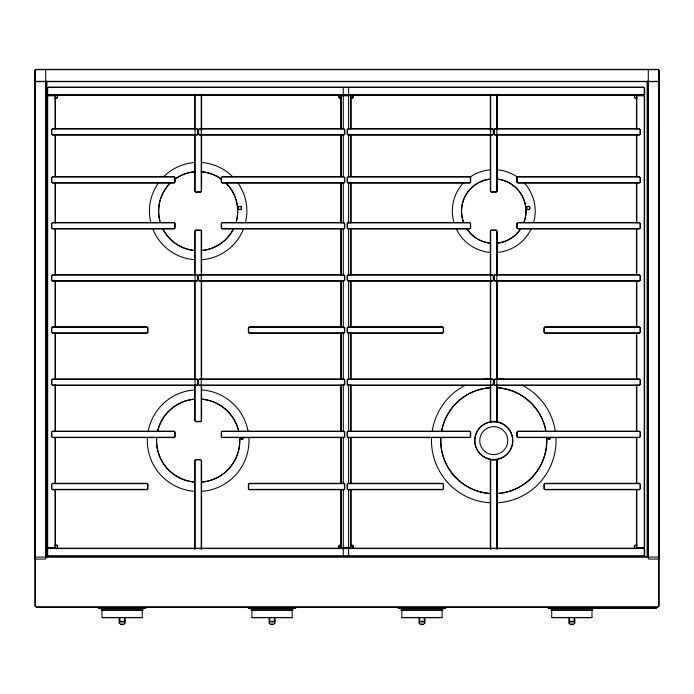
<?xml version="1.0" encoding="UTF-8"?>
<svg xmlns="http://www.w3.org/2000/svg" width="694" height="694" viewBox="0 0 694 694"><rect width="100%" height="100%" fill="white"/><g stroke="black" fill="none" stroke-linecap="round" stroke-linejoin="round"><path stroke-width="1.04" d="M125.093 623.386L125.093 620.323M147.614 488.923L147.614 484.126M147.614 332.452L147.614 327.646M147.952 488.923L147.952 484.126M147.952 332.452L147.952 327.646M198.024 384.606L198.024 379.809M198.024 280.289L198.024 275.492M198.024 134.246L198.024 129.448M274.998 623.386L274.998 620.323M344.441 488.923L344.441 484.126M344.441 332.452L344.441 327.646M344.788 488.923L344.788 484.126M344.788 384.606L344.788 379.809M344.788 332.452L344.788 327.646M344.788 280.289L344.788 275.492M344.788 134.246L344.788 129.448M424.902 623.386L424.902 620.323M443.223 488.923L443.223 484.126M443.223 332.452L443.223 327.646M443.561 488.923L443.561 484.126M443.561 332.452L443.561 327.646M493.634 384.606L493.634 379.809M493.634 280.289L493.634 275.492M493.634 134.246L493.634 129.448M574.806 623.386L574.806 620.323M640.05 488.923L640.05 484.126M640.05 332.452L640.05 327.646M640.397 488.923L640.397 484.126M640.397 384.606L640.397 379.809M640.397 332.452L640.397 327.646M640.397 280.289L640.397 275.492M640.397 134.246L640.397 129.448M35.533 69.365L658.467 69.365M35.533 69.669L658.467 69.669M35.533 81.354L658.467 81.354M35.533 81.658L658.467 81.658M48.155 87.114L643.754 87.114M48.155 87.461L643.754 87.461M48.155 94.861L643.754 94.861M48.155 95.208L643.754 95.208M48.155 95.46L54.626 95.46M341.682 95.46L350.236 95.46M637.292 95.46L643.754 95.46M48.155 95.807L54.626 95.807M341.682 95.807L350.236 95.807M637.292 95.807L643.754 95.807M54.982 98.045L56.813 98.045M339.487 98.045L341.327 98.045M350.591 98.045L352.422 98.045M635.097 98.045L636.936 98.045M54.982 98.348L56.813 98.348M339.487 98.348L341.327 98.348M350.591 98.348L352.422 98.348M635.097 98.348L636.936 98.348M52.328 128.633L197.217 128.633M199.091 128.633L343.972 128.633M347.937 128.633L492.827 128.633M494.701 128.633L639.582 128.633M52.328 128.98L197.217 128.98M199.091 128.98L343.972 128.98M347.937 128.98L492.827 128.98M494.701 128.98L639.582 128.98M52.328 134.714L197.217 134.714M199.091 134.714L343.972 134.714M347.937 134.714L492.827 134.714M494.701 134.714L639.582 134.714M52.328 135.061L197.217 135.061M199.091 135.061L343.972 135.061M347.937 135.061L492.827 135.061M494.701 135.061L639.582 135.061M52.328 176.623L174.263 176.623M222.037 176.623L343.972 176.623M347.937 176.623L469.873 176.623M517.646 176.623L639.582 176.623M52.328 176.961L174.263 176.961M222.037 176.961L343.972 176.961M347.937 176.961L469.873 176.961M517.646 176.961L639.582 176.961M52.328 182.696L174.263 182.696M222.037 182.696L343.972 182.696M347.937 182.696L469.873 182.696M517.646 182.696L639.582 182.696M52.328 183.043L174.263 183.043M222.037 183.043L343.972 183.043M347.937 183.043L469.873 183.043M517.646 183.043L639.582 183.043M195.543 191.882L200.757 191.882M491.152 191.882L496.366 191.882M195.543 192.221L200.757 192.221M491.152 192.221L496.366 192.221M52.328 222.522L174.263 222.522M222.037 222.522L343.972 222.522M347.937 222.522L469.873 222.522M517.646 222.522L639.582 222.522M52.328 222.861L174.263 222.861M222.037 222.861L343.972 222.861M347.937 222.861L469.873 222.861M517.646 222.861L639.582 222.861M52.328 228.595L174.263 228.595M222.037 228.595L343.972 228.595M347.937 228.595L469.873 228.595M517.646 228.595L639.582 228.595M52.328 228.942L174.263 228.942M222.037 228.942L343.972 228.942M347.937 228.942L469.873 228.942M517.646 228.942L639.582 228.942M195.543 230.026L200.757 230.026M491.152 230.026L496.366 230.026M195.543 230.373L200.757 230.373M491.152 230.373L496.366 230.373M52.328 274.677L197.217 274.677M199.091 274.677L343.972 274.677M347.937 274.677L492.827 274.677M494.701 274.677L639.582 274.677M52.328 275.024L197.217 275.024M199.091 275.024L343.972 275.024M347.937 275.024L492.827 275.024M494.701 275.024L639.582 275.024M52.328 280.758L197.217 280.758M199.091 280.758L343.972 280.758M347.937 280.758L492.827 280.758M494.701 280.758L639.582 280.758M52.328 281.105L197.217 281.105M199.091 281.105L343.972 281.105M347.937 281.105L492.827 281.105M494.701 281.105L639.582 281.105M52.328 326.839L147.145 326.839M249.163 326.839L343.972 326.839M347.937 326.839L442.746 326.839M544.773 326.839L639.582 326.839M52.328 327.178L147.145 327.178M249.163 327.178L343.972 327.178M347.937 327.178L442.746 327.178M544.773 327.178L639.582 327.178M52.328 332.92L147.145 332.92M249.163 332.92L343.972 332.92M347.937 332.92L442.746 332.92M544.773 332.92L639.582 332.92M52.328 333.259L147.145 333.259M249.163 333.259L343.972 333.259M347.937 333.259L442.746 333.259M544.773 333.259L639.582 333.259M52.328 378.993L197.217 378.993M199.091 378.993L343.972 378.993M347.937 378.993L492.827 378.993M494.701 378.993L639.582 378.993M52.328 379.34L197.217 379.34M199.091 379.34L343.972 379.34M347.937 379.34L492.827 379.34M494.701 379.34L639.582 379.34M52.328 385.075L197.217 385.075M199.091 385.075L343.972 385.075M347.937 385.075L492.827 385.075M494.701 385.075L639.582 385.075M52.328 385.422L197.217 385.422M199.091 385.422L343.972 385.422M347.937 385.422L492.827 385.422M494.701 385.422L639.582 385.422M195.543 421.379L200.757 421.379M491.152 421.379L496.366 421.379M195.543 421.726L200.757 421.726M491.152 421.726L496.366 421.726M52.328 431.156L174.263 431.156M222.037 431.156L343.972 431.156M347.937 431.156L469.873 431.156M517.646 431.156L639.582 431.156M52.328 431.495L174.263 431.495M222.037 431.495L343.972 431.495M347.937 431.495L469.873 431.495M517.646 431.495L639.582 431.495M52.328 437.237L174.263 437.237M222.037 437.237L343.972 437.237M347.937 437.237L469.873 437.237M517.646 437.237L639.582 437.237M52.328 437.576L174.263 437.576M222.037 437.576L343.972 437.576M347.937 437.576L469.873 437.576M517.646 437.576L639.582 437.576M195.543 459.523L200.757 459.523M491.152 459.523L496.366 459.523M195.543 459.87L200.757 459.87M491.152 459.87L496.366 459.87M52.328 483.31L147.145 483.31M249.163 483.31L343.972 483.31M347.937 483.31L442.746 483.31M544.773 483.31L639.582 483.31M52.328 483.657L147.145 483.657M249.163 483.657L343.972 483.657M347.937 483.657L442.746 483.657M544.773 483.657L639.582 483.657M52.328 489.391L147.145 489.391M249.163 489.391L343.972 489.391M347.937 489.391L442.746 489.391M544.773 489.391L639.582 489.391M52.328 489.738L147.145 489.738M249.163 489.738L343.972 489.738M347.937 489.738L442.746 489.738M544.773 489.738L639.582 489.738M54.982 545.05L56.813 545.05M339.487 545.05L341.327 545.05M350.591 545.05L352.422 545.05M635.097 545.05L636.936 545.05M54.982 545.363L56.813 545.363M339.487 545.363L341.327 545.363M350.591 545.363L352.422 545.363M635.097 545.363L636.936 545.363M48.155 547.601L54.626 547.601M341.682 547.601L350.236 547.601M637.292 547.601L643.754 547.601M48.155 547.948L54.626 547.948M341.682 547.948L350.236 547.948M637.292 547.948L643.754 547.948M48.155 548.199L643.754 548.199M48.155 548.538L643.754 548.538M48.155 555.946L643.754 555.946M48.155 556.293L643.754 556.293M45.804 556.597L648.196 556.597M36.053 557.1L657.947 557.1M35.637 559.078L45.24 559.078M648.76 559.078L658.363 559.078M36.053 606.851L657.947 606.851M36.053 607.354L657.947 607.354M553.161 607.571L656.533 607.571M97.637 607.64L98.505 607.64M120.713 607.64L122.118 607.64M122.248 607.64L123.818 607.64M145.671 607.64L146.772 607.64M247.541 607.64L248.409 607.64M270.617 607.64L272.022 607.64M272.152 607.64L273.722 607.64M295.575 607.64L296.676 607.64M397.445 607.64L398.313 607.64M420.521 607.64L421.926 607.64M422.056 607.64L423.626 607.64M445.479 607.64L446.58 607.64M547.349 607.64L548.217 607.64M553.161 607.666L656.533 607.666M552.892 607.797L656.793 607.797M553.161 608.022L656.533 607.927M98.635 608.109L145.653 608.109M248.539 608.109L295.557 608.109M398.443 608.109L445.461 608.109M548.347 608.109L595.365 608.109M98.826 608.3L145.462 608.3M248.73 608.3L295.366 608.3M398.634 608.3L445.27 608.3M548.538 608.3L595.174 608.3M596.302 608.369L599.226 608.369M599.633 608.369L604.222 608.369M604.752 608.369L607.172 608.369M607.675 608.369L611.518 608.369M612.273 608.369L615.89 608.369M101.142 609.983L143.146 609.983M251.046 609.983L293.05 609.983M400.95 609.983L442.954 609.983M550.854 609.983L592.858 609.983M101.333 610.173L142.955 610.173M251.237 610.173L292.859 610.173M401.141 610.173L442.763 610.173M551.045 610.173L592.667 610.173M102.079 617.495L142.209 617.495M251.983 617.495L292.113 617.495M401.887 617.495L442.017 617.495M551.791 617.495L591.921 617.495M102.27 617.686L142.018 617.686M252.174 617.686L291.922 617.686M402.078 617.686L441.826 617.686M551.982 617.686L591.73 617.686M120.687 621.304L123.601 621.304M270.591 621.304L273.505 621.304M420.495 621.304L423.409 621.304M570.399 621.304L573.313 621.304M120.687 621.911L123.601 621.911M270.591 621.911L273.505 621.911M420.495 621.911L423.409 621.911M570.399 621.911L573.313 621.911M120.374 624.062L123.914 624.062M270.278 624.062L273.818 624.062M420.182 624.062L423.722 624.062M570.086 624.062L573.626 624.062M120.374 624.565L123.914 624.565M270.278 624.565L273.818 624.565M420.182 624.565L423.722 624.565M570.086 624.565L573.626 624.565M659.187 70.094L659.118 606.174M658.884 70.094L658.832 558.609M658.623 557.776L658.623 606.174M648.291 70.198L648.291 558.609M647.953 81.025L647.953 557.525M647.632 82.187L647.632 557.004M647.094 82.187L647.094 557.004M644.57 96.275L644.57 547.132M644.223 87.93L644.223 94.393M644.223 96.275L644.223 547.132M644.223 549.015L644.223 555.478M640.397 177.43L640.397 182.227M640.397 223.329L640.397 228.126M640.397 431.963L640.397 436.769M640.05 129.448L640.05 134.246M640.05 177.43L640.05 182.227M640.05 223.329L640.05 228.126M640.05 275.492L640.05 280.289M640.05 379.809L640.05 384.606M640.05 431.963L640.05 436.769M636.823 96.275L636.823 128.789M636.823 135.287L636.823 176.476M636.823 182.973L636.823 223.078M636.823 228.499L636.823 275.102M636.823 280.515L636.823 327.126M636.823 332.539L636.823 379.141M636.823 384.563L636.823 431.165M636.823 437.671L636.823 483.189M636.823 489.695L636.823 547.132M636.476 96.275L636.476 128.789M636.476 135.287L636.476 176.476M636.476 182.973L636.476 221.993M636.476 228.499L636.476 275.102M636.476 280.515L636.476 327.126M636.476 332.539L636.476 379.141M636.476 384.563L636.476 431.165M636.476 437.671L636.476 483.189M636.476 489.695L636.476 547.132M634.68 94.878L634.68 97.628M634.68 545.779L634.68 548.529M634.377 94.878L634.377 97.628M634.377 545.779L634.377 548.529M591.991 609.931L591.991 617.235M574.762 618.38L574.762 620.471M574.302 620.323L574.302 623.386M574.146 618.38L574.146 620.471M569.566 618.38L569.566 620.471M569.41 620.323L569.41 623.386M568.95 618.38L568.906 623.386M551.721 609.931L551.721 617.235M544.304 327.646L544.304 332.452M544.304 484.126L544.304 488.923M543.957 327.646L543.957 332.452M543.957 484.126L543.957 488.923M517.177 177.43L517.177 182.227M517.177 223.329L517.177 228.126M517.177 431.963L517.177 436.769M516.839 177.43L516.839 182.227M516.839 223.329L516.839 228.126M516.839 431.963L516.839 436.769M497.182 94.263L497.182 129.882M497.182 134.202L497.182 191.414M497.182 230.842L497.182 275.119M497.182 280.515L497.182 378.794M497.182 385.274L497.182 420.911M497.182 460.339L497.182 549.136M496.835 94.263L496.835 191.414M496.835 230.842L496.835 420.911M496.835 460.339L496.835 549.136M494.232 129.448L494.232 134.246M494.232 275.492L494.232 280.289M494.232 379.809L494.232 384.606M493.885 129.448L493.885 134.246M493.885 275.492L493.885 280.289M493.885 379.809L493.885 384.606M493.295 129.448L493.295 134.246M493.295 275.492L493.295 280.289M493.295 379.809L493.295 384.606M490.684 94.263L490.684 191.414M490.684 230.842L490.684 420.911M490.684 460.339L490.684 549.136M490.337 94.263L490.337 129.882M490.337 134.202L490.337 191.414M490.337 230.842L490.337 275.119M490.337 280.515L490.337 378.794M490.337 385.274L490.337 420.911M490.337 460.339L490.337 549.136M470.688 177.43L470.688 182.227M470.688 223.329L470.688 228.126M470.688 431.963L470.688 436.769M470.341 177.43L470.341 182.227M470.341 223.329L470.341 228.126M470.341 431.963L470.341 436.769M442.087 609.931L442.087 617.235M424.858 618.38L424.858 620.471M424.398 620.323L424.398 623.386M424.242 618.38L424.242 620.471M419.662 618.38L419.662 620.471M419.506 620.323L419.506 623.386M419.046 618.38L419.002 623.386M401.817 609.931L401.817 617.235M352.838 94.878L352.838 97.628M352.838 545.779L352.838 548.529M351.051 96.275L351.051 128.789M351.051 135.287L351.051 176.476M351.051 182.973L351.051 221.993M351.051 228.499L351.051 275.102M351.051 280.515L351.051 327.126M351.051 332.539L351.051 379.141M351.051 385.647L351.051 431.165M351.051 437.671L351.051 483.189M351.051 489.695L351.051 547.132M350.704 96.275L350.704 128.789M350.704 135.287L350.704 176.476M350.704 182.973L350.704 223.078M350.704 228.499L350.704 275.102M350.704 280.515L350.704 327.126M350.704 332.539L350.704 379.141M350.704 384.563L350.704 431.165M350.704 437.671L350.704 483.189M350.704 489.695L350.704 547.132M348.614 87.93L348.614 94.393M348.614 96.275L348.614 128.789M348.614 135.287L348.614 176.476M348.614 182.973L348.614 223.078M348.614 228.499L348.614 275.102M348.614 280.515L348.614 327.126M348.614 332.539L348.614 379.141M348.614 384.563L348.614 431.165M348.614 437.671L348.614 483.189M348.614 489.695L348.614 547.132M348.614 549.015L348.614 555.478M347.468 129.448L347.468 134.246M347.468 177.43L347.468 182.227M347.468 223.329L347.468 228.126M347.468 275.492L347.468 280.289M347.468 327.646L347.468 332.452M347.468 379.809L347.468 384.606M347.468 431.963L347.468 436.769M347.468 484.126L347.468 488.923M347.121 129.448L347.121 134.246M347.121 177.43L347.121 182.227M347.121 223.329L347.121 228.126M347.121 275.492L347.121 280.289M347.121 327.646L347.121 332.452M347.121 379.809L347.121 384.606M347.121 431.963L347.121 436.769M347.121 484.126L347.121 488.923M344.788 177.43L344.788 182.227M344.788 223.329L344.788 228.126M344.788 431.963L344.788 436.769M344.441 129.448L344.441 134.246M344.441 177.43L344.441 182.227M344.441 223.329L344.441 228.126M344.441 275.492L344.441 280.289M344.441 379.809L344.441 384.606M344.441 431.963L344.441 436.769M343.296 87.93L343.296 94.393M343.296 96.275L343.296 128.789M343.296 135.287L343.296 176.476M343.296 182.973L343.296 223.078M343.296 228.499L343.296 275.102M343.296 280.515L343.296 327.126M343.296 332.539L343.296 379.141M343.296 384.563L343.296 431.165M343.296 437.671L343.296 483.189M343.296 489.695L343.296 547.132M343.296 549.015L343.296 555.478M341.214 96.275L341.214 128.789M341.214 135.287L341.214 176.476M341.214 182.973L341.214 223.078M341.214 228.499L341.214 275.102M341.214 280.515L341.214 327.126M341.214 332.539L341.214 379.141M341.214 384.563L341.214 431.165M341.214 437.671L341.214 483.189M341.214 489.695L341.214 547.132M340.867 96.275L340.867 128.789M340.867 135.287L340.867 176.476M340.867 182.973L340.867 221.993M340.867 228.499L340.867 275.102M340.867 280.515L340.867 327.126M340.867 332.539L340.867 379.141M340.867 385.647L340.867 431.165M340.867 437.671L340.867 483.189M340.867 489.695L340.867 547.132M339.071 94.878L339.071 97.628M339.071 545.779L339.071 548.529M338.767 94.878L338.767 97.628M338.767 545.779L338.767 548.529M292.183 609.931L292.183 617.235M274.954 618.38L274.954 620.471M274.494 620.323L274.494 623.386M274.338 618.38L274.338 620.471M269.758 618.38L269.758 620.471M269.602 620.323L269.602 623.386M269.142 618.38L269.099 623.386M251.913 609.931L251.913 617.235M248.695 327.646L248.695 332.452M248.695 484.126L248.695 488.923M248.348 327.646L248.348 332.452M248.348 484.126L248.348 488.923M221.568 177.43L221.568 182.227M221.568 223.329L221.568 228.126M221.568 431.963L221.568 436.769M221.23 177.43L221.23 182.227M221.23 223.329L221.23 228.126M221.23 431.963L221.23 436.769M201.572 94.263L201.572 129.882M201.572 134.202L201.572 191.414M201.572 230.842L201.572 275.119M201.572 280.515L201.572 378.794M201.572 385.274L201.572 420.911M201.572 460.339L201.572 549.136M201.225 94.263L201.225 191.414M201.225 230.842L201.225 420.911M201.225 460.339L201.225 549.136M198.623 129.448L198.623 134.246M198.623 275.492L198.623 280.289M198.623 379.809L198.623 384.606M198.276 129.448L198.276 134.246M198.276 275.492L198.276 280.289M198.276 379.809L198.276 384.606M197.686 129.448L197.686 134.246M197.686 275.492L197.686 280.289M197.686 379.809L197.686 384.606M195.075 94.263L195.075 191.414M195.075 230.842L195.075 420.911M195.075 460.339L195.075 549.136M194.728 94.263L194.728 129.882M194.728 134.202L194.728 191.414M194.728 230.842L194.728 275.119M194.728 280.515L194.728 378.794M194.728 385.274L194.728 420.911M194.728 460.339L194.728 549.136M175.079 177.43L175.079 182.227M175.079 223.329L175.079 228.126M175.079 431.963L175.079 436.769M174.732 177.43L174.732 182.227M174.732 223.329L174.732 228.126M174.732 431.963L174.732 436.769M142.279 609.931L142.279 617.235M125.05 618.38L125.05 620.471M124.59 620.323L124.59 623.386M124.434 618.38L124.434 620.471M119.854 618.38L119.854 620.471M119.698 620.323L119.698 623.386M119.238 618.38L119.238 620.471M119.195 620.323L119.195 623.386M102.009 609.931L102.009 617.235M57.229 94.878L57.229 97.628M57.229 545.779L57.229 548.529M55.442 96.275L55.442 128.789M55.442 135.287L55.442 176.476M55.442 182.973L55.442 221.993M55.442 228.499L55.442 275.102M55.442 280.515L55.442 327.126M55.442 332.539L55.442 379.141M55.442 384.563L55.442 431.165M55.442 437.671L55.442 483.189M55.442 489.695L55.442 547.132M55.095 96.275L55.095 128.789M55.095 135.287L55.095 176.476M55.095 182.973L55.095 223.078M55.095 228.499L55.095 275.102M55.095 280.515L55.095 327.126M55.095 332.539L55.095 379.141M55.095 384.563L55.095 431.165M55.095 437.671L55.095 483.189M55.095 489.695L55.095 547.132M51.859 129.448L51.859 134.246M51.859 177.43L51.859 182.227M51.859 223.329L51.859 228.126M51.859 275.492L51.859 280.289M51.859 327.646L51.859 332.452M51.859 379.809L51.859 384.606M51.859 431.963L51.859 436.769M51.859 484.126L51.859 488.923M51.512 129.448L51.512 134.246M51.512 177.43L51.512 182.227M51.512 223.329L51.512 228.126M51.512 275.492L51.512 280.289M51.512 327.646L51.512 332.452M51.512 379.809L51.512 384.606M51.512 431.963L51.512 436.769M51.512 484.126L51.512 488.923M47.686 87.93L47.686 94.393M47.686 96.275L47.686 547.132M47.686 549.015L47.686 555.478M47.339 96.275L47.339 547.132M46.906 82.187L46.906 557.004M46.368 82.187L46.368 557.004M46.047 81.025L46.047 557.525M45.709 70.198L45.709 558.609M35.377 557.776L35.377 606.174M35.116 70.094L35.168 558.609M34.813 70.094L34.882 606.174M497.98 179.113A32.288 32.288 0 0 1 523.979 222.505M520.604 229.063A32.288 32.288 0 0 1 497.98 243.134M489.548 243.134A32.288 32.288 0 0 1 466.915 229.063M463.54 222.505A32.288 32.288 0 0 1 489.548 179.113M497.954 179.252A32.15 32.15 0 0 1 523.849 222.453M520.491 228.985A32.15 32.15 0 0 1 497.954 243.004M489.565 243.004A32.15 32.15 0 0 1 467.027 228.985M463.67 222.453A32.15 32.15 0 0 1 489.565 179.252M239.742 437.897A41.675 41.675 0 0 1 201.789 482.139M194.52 482.139A41.675 41.675 0 0 1 156.566 437.897M157.46 431.607A41.675 41.675 0 0 1 194.52 399.111M201.789 399.111A41.675 41.675 0 0 1 238.84 431.607M239.603 437.905A41.536 41.536 0 0 1 201.772 482.009M194.528 482.009A41.536 41.536 0 0 1 156.705 437.905M157.599 431.633A41.536 41.536 0 0 1 194.528 399.241M201.772 399.241A41.536 41.536 0 0 1 238.71 431.633M226.149 183.129A39.593 39.593 0 0 1 236.394 221.377M233.427 229.098A39.593 39.593 0 0 1 201.26 250.595M195.049 250.595A39.593 39.593 0 0 1 162.873 229.098M159.915 221.377A39.593 39.593 0 0 1 170.16 183.129M174.879 179.095A39.593 39.593 0 0 1 195.049 171.661M201.26 171.661A39.593 39.593 0 0 1 221.421 179.095M226.053 183.233A39.454 39.454 0 0 1 236.264 221.334M233.305 229.037A39.454 39.454 0 0 1 201.251 250.456M195.057 250.456A39.454 39.454 0 0 1 163.003 229.037M160.045 221.334A39.454 39.454 0 0 1 170.256 183.233M174.133 179.824A39.454 39.454 0 0 1 195.057 171.8M201.251 171.8A39.454 39.454 0 0 1 221.343 179.208M555.963 437.567A62.278 62.278 0 0 1 496.817 502.82M490.71 502.82A62.278 62.278 0 0 1 431.564 437.567M432.162 431.486A62.278 62.278 0 0 1 465.31 385.231M483.623 379.184A62.278 62.278 0 0 1 490.71 378.43M496.817 378.43A62.278 62.278 0 0 1 503.905 379.184M522.218 385.231A62.278 62.278 0 0 1 555.365 431.486M523.831 182.591A41.449 41.449 0 0 1 533.799 221.854M531.326 228.647A41.449 41.449 0 0 1 497.017 252.451M490.511 252.451A41.449 41.449 0 0 1 456.192 228.647M453.72 221.854A41.449 41.449 0 0 1 463.696 182.591M470.28 176.97A41.449 41.449 0 0 1 490.511 169.804M497.017 169.804A41.449 41.449 0 0 1 517.238 176.97M248.912 437.775A50.836 50.836 0 0 1 201.954 491.317M194.355 491.317A50.836 50.836 0 0 1 147.397 437.775M148.204 431.174A50.836 50.836 0 0 1 194.355 389.933M201.954 389.933A50.836 50.836 0 0 1 248.105 431.174M238.051 183.181A48.71 48.71 0 0 1 245.468 222.705M243.16 229.766A48.71 48.71 0 0 1 201.338 259.738M194.962 259.738A48.71 48.71 0 0 1 153.148 229.766M150.832 222.705A48.71 48.71 0 0 1 158.249 183.181M163.706 176.684A48.71 48.71 0 0 1 194.962 162.517M201.338 162.517A48.71 48.71 0 0 1 232.594 176.684M546.56 437.515A52.891 52.891 0 0 1 496.878 493.425M490.649 493.425A52.891 52.891 0 0 1 440.968 437.515M441.887 430.306A52.891 52.891 0 0 1 490.649 387.825M496.878 387.825A52.891 52.891 0 0 1 545.631 430.306M546.785 437.498A53.117 53.117 0 0 1 496.887 493.651M490.632 493.651A53.117 53.117 0 0 1 440.733 437.498M441.662 430.263A53.117 53.117 0 0 1 490.632 387.599M496.887 387.599A53.117 53.117 0 0 1 545.857 430.263M495.629 421.622A19.094 19.094 0 0 1 509.977 450.71A19.094 19.094 0 0 1 477.55 450.71A19.094 19.094 0 0 1 491.89 421.622M550.767 437.498A1.718 1.718 0 0 1 549.049 439.215A1.718 1.718 0 0 1 547.332 437.498M550.628 437.498A1.579 1.579 0 0 1 549.049 439.076A1.579 1.579 0 0 1 547.471 437.498M243.689 437.498A1.718 1.718 0 0 1 241.963 439.215A1.718 1.718 0 0 1 240.245 437.498M243.542 437.498A1.579 1.579 0 0 1 241.963 439.076A1.579 1.579 0 0 1 240.384 437.498M47.339 549.015L47.339 555.478L47.339 549.015M47.339 87.93L47.339 94.393L47.339 87.93M57.541 545.779L57.541 548.529L57.541 545.779M57.541 94.878L57.541 97.628L57.541 94.878M353.151 545.779L353.151 548.529L353.151 545.779M353.151 94.878L353.151 97.628L353.151 94.878M644.57 549.015L644.57 555.478L644.57 549.015M644.57 87.93L644.57 94.393L644.57 87.93M484.334 456.956A18.859 18.859 0 0 0 512.623 440.621A18.859 18.859 0 0 0 484.334 424.294A18.859 18.859 0 0 0 484.334 456.956M485.236 451.733A14.001 14.001 0 0 0 507.644 442.451A14.001 14.001 0 0 0 488.403 427.695A14.001 14.001 0 0 0 485.236 451.733M527.327 209.484A1.718 1.718 0 0 0 529.904 208A1.718 1.718 0 0 0 527.327 206.508A1.718 1.718 0 0 0 527.327 209.484M527.397 209.362A1.579 1.579 0 0 0 529.765 208A1.579 1.579 0 0 0 527.397 206.63A1.579 1.579 0 0 0 527.397 209.362M239.022 209.484A1.718 1.718 0 0 0 241.599 208A1.718 1.718 0 0 0 239.022 206.508A1.718 1.718 0 0 0 239.022 209.484M239.092 209.362A1.579 1.579 0 0 0 241.46 208A1.579 1.579 0 0 0 239.092 206.63A1.579 1.579 0 0 0 239.092 209.362"/></g></svg>
